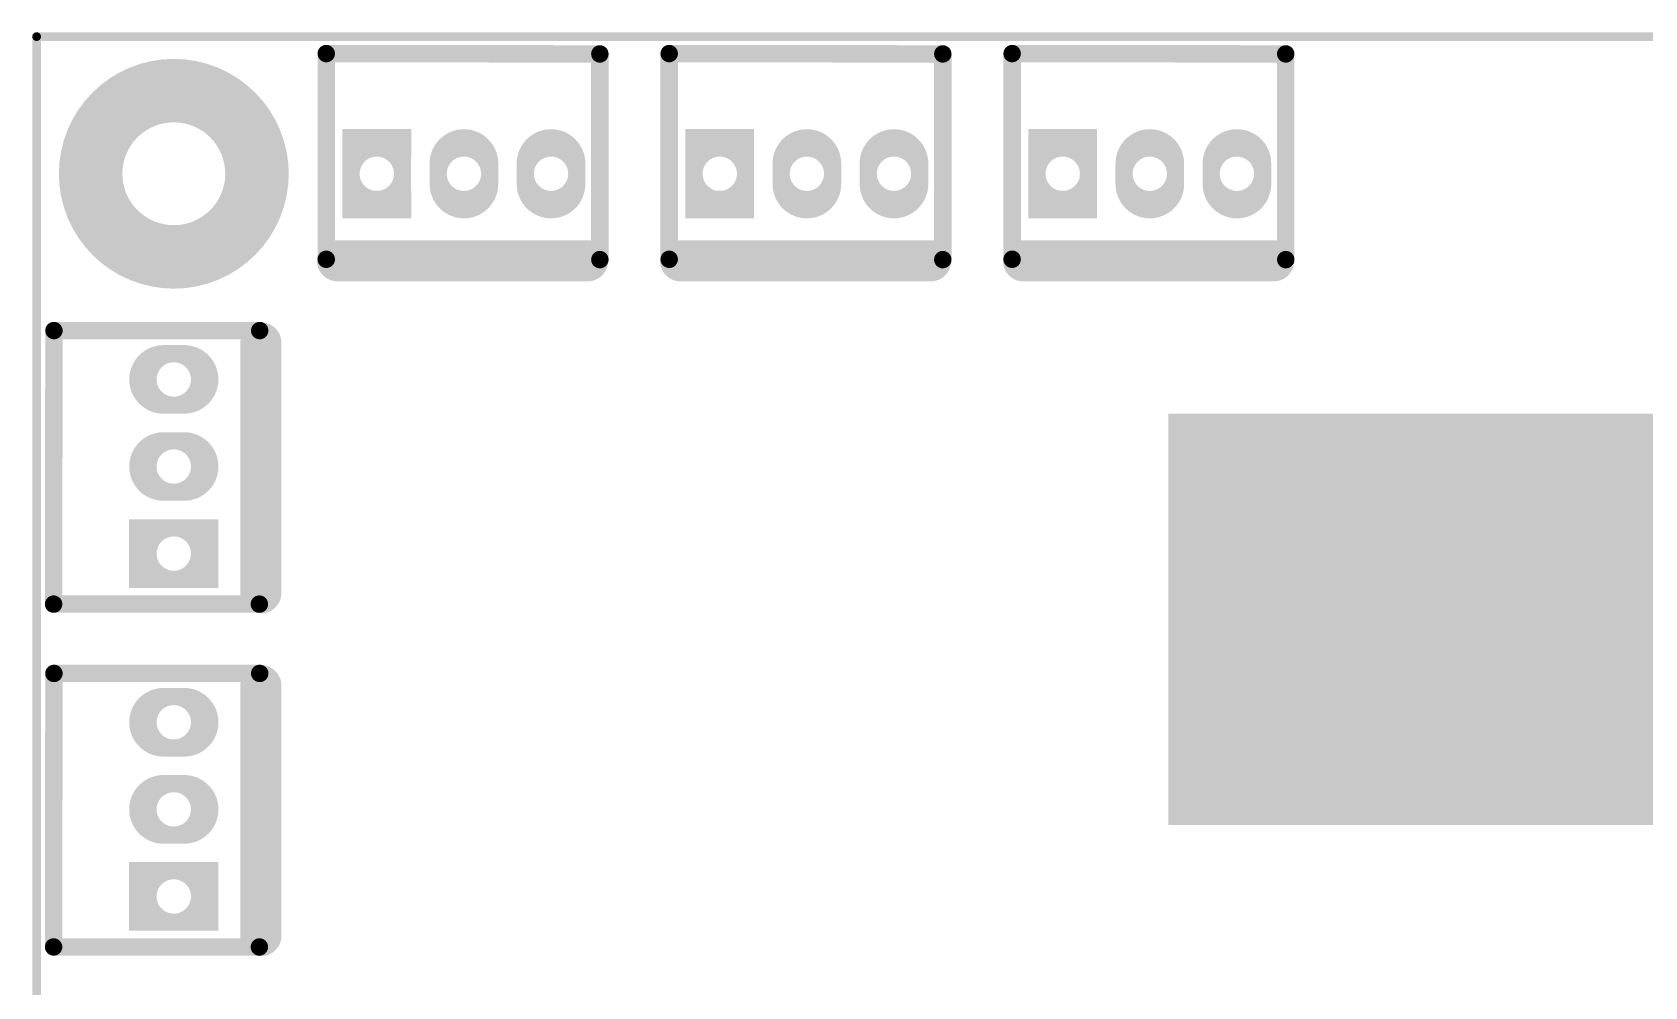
# Model space of a CAD drawing. Extents: x 19.7 to 23.29, y 14.25 to 18.12.
# Drawn here: x 19.696 to 21.547, y 17.027 to 18.123 of the extents above; entities that cross this region are included whole.
import ezdxf

# ---------------------------------------------------------------- set-up
doc = ezdxf.new("R2010")
doc.units = 0
doc.header["$MEASUREMENT"] = 0
for name, color, linetype in [('BOTTOMSOLDER', 6, 'CONTINUOUS'), ('KEEPOUTLAYER', 6, 'CONTINUOUS'), ('MULTILAYER', 9, 'CONTINUOUS'), ('TOPOVERLAY', 2, 'CONTINUOUS'), ('TOPSOLDER', 216, 'CONTINUOUS')]:
    doc.layers.add(name, color=color, linetype=linetype)

msp = doc.modelspace()

# ---------------------------------------------------------------- linework, layer by layer
at = {"layer": 'BOTTOMSOLDER'}
for points, const_width in [([(19.7628, 17.9606, 1), (19.9538, 17.9606, 1)], 0.0729), ([(20.0618, 17.9606, 1), (20.1209, 17.9606, 1)], 0.0197), ([(20.1618, 17.9606, 1), (20.2209, 17.9606, 1)], 0.0197), ([(20.2618, 17.9606, 1), (20.3209, 17.9606, 1)], 0.0197), ([(20.4555, 17.9606, 1), (20.5146, 17.9606, 1)], 0.0197), ([(20.5555, 17.9606, 1), (20.6146, 17.9606, 1)], 0.0197), ([(20.6555, 17.9606, 1), (20.7146, 17.9606, 1)], 0.0197), ([(20.8492, 17.9606, 1), (20.9083, 17.9606, 1)], 0.0197), ([(20.9492, 17.9606, 1), (21.0083, 17.9606, 1)], 0.0197), ([(21.0492, 17.9606, 1), (21.1083, 17.9606, 1)], 0.0197), ([(19.8287, 17.7244, 1), (19.8878, 17.7244, 1)], 0.0197), ([(19.8287, 17.6244, 1), (19.8878, 17.6244, 1)], 0.0197), ([(19.8287, 17.5244, 1), (19.8878, 17.5244, 1)], 0.0197), ([(19.8287, 17.3307, 1), (19.8878, 17.3307, 1)], 0.0197), ([(19.8287, 17.2307, 1), (19.8878, 17.2307, 1)], 0.0197), ([(19.8287, 17.1307, 1), (19.8878, 17.1307, 1)], 0.0197)]:
    msp.add_lwpolyline(points, format="xyb", close=True, dxfattribs=dict(at, const_width=const_width))
for points, const_width in [([(20.1308, 17.9961), (20.0519, 17.9961)], 0.0316), ([(20.0618, 17.9094), (20.0618, 18.0119)], 0.0197), ([(20.1209, 17.9094), (20.1209, 18.0119)], 0.0197), ([(20.5245, 17.9961), (20.4456, 17.9961)], 0.0316), ([(20.4555, 17.9094), (20.4555, 18.0119)], 0.0197), ([(20.5146, 17.9094), (20.5146, 18.0119)], 0.0197), ([(20.9182, 17.9961), (20.8393, 17.9961)], 0.0316), ([(20.8492, 17.9094), (20.8492, 18.0119)], 0.0197), ([(20.9083, 17.9094), (20.9083, 18.0119)], 0.0197), ([(20.1618, 17.9724), (20.1618, 17.9488)], 0.0197), ([(20.2209, 17.9724), (20.2209, 17.9488)], 0.0197), ([(20.2618, 17.9724), (20.2618, 17.9488)], 0.0197), ([(20.3209, 17.9724), (20.3209, 17.9488)], 0.0197), ([(20.5555, 17.9724), (20.5555, 17.9488)], 0.0197), ([(20.6146, 17.9724), (20.6146, 17.9488)], 0.0197), ([(20.6555, 17.9724), (20.6555, 17.9488)], 0.0197), ([(20.7146, 17.9724), (20.7146, 17.9488)], 0.0197), ([(20.9492, 17.9724), (20.9492, 17.9488)], 0.0197), ([(21.0083, 17.9724), (21.0083, 17.9488)], 0.0197), ([(21.0492, 17.9724), (21.0492, 17.9488)], 0.0197), ([(21.1083, 17.9724), (21.1083, 17.9488)], 0.0197), ([(20.1308, 17.9252), (20.0519, 17.9252)], 0.0316), ([(20.5245, 17.9252), (20.4456, 17.9252)], 0.0316), ([(20.9182, 17.9252), (20.8393, 17.9252)], 0.0316), ([(19.8465, 17.754), (19.8701, 17.754)], 0.0197), ([(19.8465, 17.6949), (19.8701, 17.6949)], 0.0197), ([(19.8465, 17.654), (19.8701, 17.654)], 0.0197), ([(19.8465, 17.5949), (19.8701, 17.5949)], 0.0197), ([(19.8228, 17.5638), (19.8228, 17.485)], 0.0316), ([(19.8937, 17.5638), (19.8937, 17.485)], 0.0316), ([(19.9095, 17.554), (19.807, 17.554)], 0.0197), ([(19.9095, 17.4949), (19.807, 17.4949)], 0.0197), ([(19.8465, 17.3603), (19.8701, 17.3603)], 0.0197), ([(19.8465, 17.3011), (19.8701, 17.3011)], 0.0197), ([(19.8465, 17.2603), (19.8701, 17.2603)], 0.0197), ([(19.8465, 17.2011), (19.8701, 17.2011)], 0.0197), ([(19.8228, 17.1701), (19.8228, 17.0913)], 0.0316), ([(19.8937, 17.1701), (19.8937, 17.0913)], 0.0316), ([(19.9095, 17.1603), (19.807, 17.1603)], 0.0197), ([(19.9095, 17.1011), (19.807, 17.1011)], 0.0197)]:
    msp.add_lwpolyline(points, dxfattribs=dict(at, const_width=const_width))
at = {"layer": 'BOTTOMSOLDER', "const_width": 0.0197}
for points in [[(20.1618, 17.9724, -1), (20.2209, 17.9724)], [(20.2618, 17.9724, -1), (20.3209, 17.9724)], [(20.5555, 17.9724, -1), (20.6146, 17.9724)], [(20.6555, 17.9724, -1), (20.7146, 17.9724)], [(20.9492, 17.9724, -1), (21.0083, 17.9724)], [(21.0492, 17.9724, -1), (21.1083, 17.9724)], [(20.2209, 17.9488, -1), (20.1618, 17.9488)], [(20.3209, 17.9488, -1), (20.2618, 17.9488)], [(20.6146, 17.9488, -1), (20.5555, 17.9488)], [(20.7146, 17.9488, -1), (20.6555, 17.9488)], [(21.0083, 17.9488, -1), (20.9492, 17.9488)], [(21.1083, 17.9488, -1), (21.0492, 17.9488)], [(19.8465, 17.6949, -1), (19.8465, 17.754)], [(19.8701, 17.754, -1), (19.8701, 17.6949)], [(19.8465, 17.5949, -1), (19.8465, 17.654)], [(19.8701, 17.654, -1), (19.8701, 17.5949)], [(19.8465, 17.3011, -1), (19.8465, 17.3603)], [(19.8701, 17.3603, -1), (19.8701, 17.3011)], [(19.8465, 17.2011, -1), (19.8465, 17.2603)], [(19.8701, 17.2603, -1), (19.8701, 17.2011)]]:
    msp.add_lwpolyline(points, format="xyb", dxfattribs=at)
at = {"layer": 'BOTTOMSOLDER'}
msp.add_solid([(21, 17.2126), (21.5866, 17.2126), (21, 17.685), (21.5866, 17.685)], dxfattribs=at)
at = {"layer": 'KEEPOUTLAYER', "const_width": 0.01}
for points in [[(19.7008, 18.1181), (23.2835, 18.1181)], [(19.7008, 14.2598), (19.7008, 18.1181)]]:
    msp.add_lwpolyline(points, dxfattribs=at)
at = {"layer": 'KEEPOUTLAYER', "const_width": 0.005}
msp.add_lwpolyline([(19.6983, 18.1181, 1), (19.7033, 18.1181, 1)], format="xyb", close=True, dxfattribs=at)
msp.add_lwpolyline([(19.6983, 18.1181, 1), (19.7033, 18.1181, 1)], format="xyb", close=True, dxfattribs=at)
at = {"layer": 'MULTILAYER'}
for points, const_width in [([(19.7648, 17.9606, 1), (19.9518, 17.9606, 1)], 0.0689), ([(20.0638, 17.9606, 1), (20.1189, 17.9606, 1)], 0.0157), ([(20.1638, 17.9606, 1), (20.2189, 17.9606, 1)], 0.0157), ([(20.2638, 17.9606, 1), (20.3189, 17.9606, 1)], 0.0157), ([(20.4575, 17.9606, 1), (20.5126, 17.9606, 1)], 0.0157), ([(20.5575, 17.9606, 1), (20.6126, 17.9606, 1)], 0.0157), ([(20.6575, 17.9606, 1), (20.7126, 17.9606, 1)], 0.0157), ([(20.8512, 17.9606, 1), (20.9063, 17.9606, 1)], 0.0157), ([(20.9512, 17.9606, 1), (21.0063, 17.9606, 1)], 0.0157), ([(21.0512, 17.9606, 1), (21.1063, 17.9606, 1)], 0.0157), ([(19.8307, 17.7244, 1), (19.8858, 17.7244, 1)], 0.0157), ([(19.8307, 17.6244, 1), (19.8858, 17.6244, 1)], 0.0157), ([(19.8307, 17.5244, 1), (19.8858, 17.5244, 1)], 0.0157), ([(19.8307, 17.3307, 1), (19.8858, 17.3307, 1)], 0.0157), ([(19.8307, 17.2307, 1), (19.8858, 17.2307, 1)], 0.0157), ([(19.8307, 17.1307, 1), (19.8858, 17.1307, 1)], 0.0157)]:
    msp.add_lwpolyline(points, format="xyb", close=True, dxfattribs=dict(at, const_width=const_width))
for points, const_width in [([(20.0638, 17.9134), (20.0638, 18.0079)], 0.0157), ([(20.1189, 17.9134), (20.1189, 18.0079)], 0.0157), ([(20.4575, 17.9134), (20.4575, 18.0079)], 0.0157), ([(20.5126, 17.9134), (20.5126, 18.0079)], 0.0157), ([(20.8512, 17.9134), (20.8512, 18.0079)], 0.0157), ([(20.9063, 17.9134), (20.9063, 18.0079)], 0.0157), ([(20.1268, 17.9941), (20.0559, 17.9941)], 0.0276), ([(20.5205, 17.9941), (20.4496, 17.9941)], 0.0276), ([(20.9142, 17.9941), (20.8433, 17.9941)], 0.0276), ([(20.1638, 17.9724), (20.1638, 17.9488)], 0.0157), ([(20.2189, 17.9724), (20.2189, 17.9488)], 0.0157), ([(20.2638, 17.9724), (20.2638, 17.9488)], 0.0157), ([(20.3189, 17.9724), (20.3189, 17.9488)], 0.0157), ([(20.5575, 17.9724), (20.5575, 17.9488)], 0.0157), ([(20.6126, 17.9724), (20.6126, 17.9488)], 0.0157), ([(20.6575, 17.9724), (20.6575, 17.9488)], 0.0157), ([(20.7126, 17.9724), (20.7126, 17.9488)], 0.0157), ([(20.9512, 17.9724), (20.9512, 17.9488)], 0.0157), ([(21.0063, 17.9724), (21.0063, 17.9488)], 0.0157), ([(21.0512, 17.9724), (21.0512, 17.9488)], 0.0157), ([(21.1063, 17.9724), (21.1063, 17.9488)], 0.0157), ([(20.1268, 17.9272), (20.0559, 17.9272)], 0.0276), ([(20.5205, 17.9272), (20.4496, 17.9272)], 0.0276), ([(20.9142, 17.9272), (20.8433, 17.9272)], 0.0276), ([(19.8465, 17.752), (19.8701, 17.752)], 0.0157), ([(19.8465, 17.6969), (19.8701, 17.6969)], 0.0157), ([(19.8465, 17.652), (19.8701, 17.652)], 0.0157), ([(19.8465, 17.5969), (19.8701, 17.5969)], 0.0157), ([(19.8248, 17.5598), (19.8248, 17.489)], 0.0276), ([(19.8917, 17.5598), (19.8917, 17.489)], 0.0276), ([(19.9055, 17.552), (19.811, 17.552)], 0.0157), ([(19.9055, 17.4969), (19.811, 17.4969)], 0.0157), ([(19.8465, 17.3583), (19.8701, 17.3583)], 0.0157), ([(19.8465, 17.3031), (19.8701, 17.3031)], 0.0157), ([(19.8465, 17.2583), (19.8701, 17.2583)], 0.0157), ([(19.8465, 17.2031), (19.8701, 17.2031)], 0.0157), ([(19.8248, 17.1661), (19.8248, 17.0953)], 0.0276), ([(19.8917, 17.1661), (19.8917, 17.0953)], 0.0276), ([(19.9055, 17.1583), (19.811, 17.1583)], 0.0157), ([(19.9055, 17.1031), (19.811, 17.1031)], 0.0157)]:
    msp.add_lwpolyline(points, dxfattribs=dict(at, const_width=const_width))
at = {"layer": 'MULTILAYER', "const_width": 0.0157}
for points in [[(20.1638, 17.9724, -1), (20.2189, 17.9724)], [(20.2638, 17.9724, -1), (20.3189, 17.9724)], [(20.5575, 17.9724, -1), (20.6126, 17.9724)], [(20.6575, 17.9724, -1), (20.7126, 17.9724)], [(20.9512, 17.9724, -1), (21.0063, 17.9724)], [(21.0512, 17.9724, -1), (21.1063, 17.9724)], [(20.2189, 17.9488, -1), (20.1638, 17.9488)], [(20.3189, 17.9488, -1), (20.2638, 17.9488)], [(20.6126, 17.9488, -1), (20.5575, 17.9488)], [(20.7126, 17.9488, -1), (20.6575, 17.9488)], [(21.0063, 17.9488, -1), (20.9512, 17.9488)], [(21.1063, 17.9488, -1), (21.0512, 17.9488)], [(19.8465, 17.6969, -1), (19.8465, 17.752)], [(19.8701, 17.752, -1), (19.8701, 17.6969)], [(19.8465, 17.5969, -1), (19.8465, 17.652)], [(19.8701, 17.652, -1), (19.8701, 17.5969)], [(19.8465, 17.3031, -1), (19.8465, 17.3583)], [(19.8701, 17.3583, -1), (19.8701, 17.3031)], [(19.8465, 17.2031, -1), (19.8465, 17.2583)], [(19.8701, 17.2583, -1), (19.8701, 17.2031)]]:
    msp.add_lwpolyline(points, format="xyb", dxfattribs=at)
at = {"layer": 'TOPOVERLAY'}
for points, const_width in [([(20.0333, 18.0986), (20.3474, 18.0982)], 0.02), ([(20.0333, 17.8624), (20.0333, 18.0986)], 0.02), ([(20.3474, 17.862), (20.3474, 18.0982)], 0.02), ([(20.427, 18.0986), (20.7411, 18.0982)], 0.02), ([(20.427, 17.8624), (20.427, 18.0986)], 0.02), ([(20.7411, 17.862), (20.7411, 18.0982)], 0.02), ([(20.8207, 18.0986), (21.1348, 18.0982)], 0.02), ([(20.8207, 17.8624), (20.8207, 18.0986)], 0.02), ([(21.1348, 17.862), (21.1348, 18.0982)], 0.02), ([(20.0463, 17.8606), (20.3333, 17.8606)], 0.0472), ([(20.44, 17.8606), (20.727, 17.8606)], 0.0472), ([(20.8337, 17.8606), (21.1207, 17.8606)], 0.0472), ([(19.7203, 17.4664), (19.7207, 17.7805)], 0.02), ([(19.7207, 17.7805), (19.9569, 17.7805)], 0.02), ([(19.9583, 17.4794), (19.9583, 17.7664)], 0.0472), ([(19.7203, 17.4664), (19.9565, 17.4664)], 0.02), ([(19.7203, 17.0727), (19.7207, 17.3868)], 0.02), ([(19.7207, 17.3868), (19.9569, 17.3868)], 0.02), ([(19.9583, 17.0857), (19.9583, 17.3727)], 0.0472), ([(19.7203, 17.0727), (19.9565, 17.0727)], 0.02)]:
    msp.add_lwpolyline(points, dxfattribs=dict(at, const_width=const_width))
for points, const_width in [([(20.0283, 18.0986, 1), (20.0383, 18.0986, 1)], 0.01), ([(20.0283, 18.0986, 1), (20.0383, 18.0986, 1)], 0.01), ([(20.3424, 18.0982, 1), (20.3524, 18.0982, 1)], 0.01), ([(20.3424, 18.0982, 1), (20.3524, 18.0982, 1)], 0.01), ([(20.422, 18.0986, 1), (20.432, 18.0986, 1)], 0.01), ([(20.422, 18.0986, 1), (20.432, 18.0986, 1)], 0.01), ([(20.7361, 18.0982, 1), (20.7461, 18.0982, 1)], 0.01), ([(20.7361, 18.0982, 1), (20.7461, 18.0982, 1)], 0.01), ([(20.8157, 18.0986, 1), (20.8257, 18.0986, 1)], 0.01), ([(20.8157, 18.0986, 1), (20.8257, 18.0986, 1)], 0.01), ([(21.1298, 18.0982, 1), (21.1398, 18.0982, 1)], 0.01), ([(21.1298, 18.0982, 1), (21.1398, 18.0982, 1)], 0.01), ([(20.0345, 17.8606, 1), (20.0581, 17.8606, 1)], 0.0236), ([(20.3215, 17.8606, 1), (20.3451, 17.8606, 1)], 0.0236), ([(20.4282, 17.8606, 1), (20.4519, 17.8606, 1)], 0.0236), ([(20.7152, 17.8606, 1), (20.7389, 17.8606, 1)], 0.0236), ([(20.8219, 17.8606, 1), (20.8456, 17.8606, 1)], 0.0236), ([(21.1089, 17.8606, 1), (21.1326, 17.8606, 1)], 0.0236), ([(20.0283, 17.8624, 1), (20.0383, 17.8624, 1)], 0.01), ([(20.3424, 17.862, 1), (20.3524, 17.862, 1)], 0.01), ([(20.422, 17.8624, 1), (20.432, 17.8624, 1)], 0.01), ([(20.7361, 17.862, 1), (20.7461, 17.862, 1)], 0.01), ([(20.8157, 17.8624, 1), (20.8257, 17.8624, 1)], 0.01), ([(21.1298, 17.862, 1), (21.1398, 17.862, 1)], 0.01), ([(19.7157, 17.7805, 1), (19.7257, 17.7805, 1)], 0.01), ([(19.7157, 17.7805, 1), (19.7257, 17.7805, 1)], 0.01), ([(19.9465, 17.7664, 1), (19.9701, 17.7664, 1)], 0.0236), ([(19.9519, 17.7805, 1), (19.9619, 17.7805, 1)], 0.01), ([(19.9465, 17.4794, 1), (19.9701, 17.4794, 1)], 0.0236), ([(19.7153, 17.4664, 1), (19.7253, 17.4664, 1)], 0.01), ([(19.7153, 17.4664, 1), (19.7253, 17.4664, 1)], 0.01), ([(19.9515, 17.4664, 1), (19.9615, 17.4664, 1)], 0.01), ([(19.7157, 17.3868, 1), (19.7257, 17.3868, 1)], 0.01), ([(19.7157, 17.3868, 1), (19.7257, 17.3868, 1)], 0.01), ([(19.9465, 17.3727, 1), (19.9701, 17.3727, 1)], 0.0236), ([(19.9519, 17.3868, 1), (19.9619, 17.3868, 1)], 0.01), ([(19.9465, 17.0857, 1), (19.9701, 17.0857, 1)], 0.0236), ([(19.7153, 17.0727, 1), (19.7253, 17.0727, 1)], 0.01), ([(19.7153, 17.0727, 1), (19.7253, 17.0727, 1)], 0.01), ([(19.9515, 17.0727, 1), (19.9615, 17.0727, 1)], 0.01)]:
    msp.add_lwpolyline(points, format="xyb", close=True, dxfattribs=dict(at, const_width=const_width))
at = {"layer": 'TOPSOLDER'}
for points, const_width in [([(19.7628, 17.9606, 1), (19.9538, 17.9606, 1)], 0.0729), ([(20.0618, 17.9606, 1), (20.1209, 17.9606, 1)], 0.0197), ([(20.1618, 17.9606, 1), (20.2209, 17.9606, 1)], 0.0197), ([(20.2618, 17.9606, 1), (20.3209, 17.9606, 1)], 0.0197), ([(20.4555, 17.9606, 1), (20.5146, 17.9606, 1)], 0.0197), ([(20.5555, 17.9606, 1), (20.6146, 17.9606, 1)], 0.0197), ([(20.6555, 17.9606, 1), (20.7146, 17.9606, 1)], 0.0197), ([(20.8492, 17.9606, 1), (20.9083, 17.9606, 1)], 0.0197), ([(20.9492, 17.9606, 1), (21.0083, 17.9606, 1)], 0.0197), ([(21.0492, 17.9606, 1), (21.1083, 17.9606, 1)], 0.0197), ([(19.8287, 17.7244, 1), (19.8878, 17.7244, 1)], 0.0197), ([(19.8287, 17.6244, 1), (19.8878, 17.6244, 1)], 0.0197), ([(19.8287, 17.5244, 1), (19.8878, 17.5244, 1)], 0.0197), ([(19.8287, 17.3307, 1), (19.8878, 17.3307, 1)], 0.0197), ([(19.8287, 17.2307, 1), (19.8878, 17.2307, 1)], 0.0197), ([(19.8287, 17.1307, 1), (19.8878, 17.1307, 1)], 0.0197)]:
    msp.add_lwpolyline(points, format="xyb", close=True, dxfattribs=dict(at, const_width=const_width))
for points, const_width in [([(20.1308, 17.9961), (20.0519, 17.9961)], 0.0316), ([(20.0618, 17.9094), (20.0618, 18.0119)], 0.0197), ([(20.1209, 17.9094), (20.1209, 18.0119)], 0.0197), ([(20.5245, 17.9961), (20.4456, 17.9961)], 0.0316), ([(20.4555, 17.9094), (20.4555, 18.0119)], 0.0197), ([(20.5146, 17.9094), (20.5146, 18.0119)], 0.0197), ([(20.9182, 17.9961), (20.8393, 17.9961)], 0.0316), ([(20.8492, 17.9094), (20.8492, 18.0119)], 0.0197), ([(20.9083, 17.9094), (20.9083, 18.0119)], 0.0197), ([(20.1618, 17.9724), (20.1618, 17.9488)], 0.0197), ([(20.2209, 17.9724), (20.2209, 17.9488)], 0.0197), ([(20.2618, 17.9724), (20.2618, 17.9488)], 0.0197), ([(20.3209, 17.9724), (20.3209, 17.9488)], 0.0197), ([(20.5555, 17.9724), (20.5555, 17.9488)], 0.0197), ([(20.6146, 17.9724), (20.6146, 17.9488)], 0.0197), ([(20.6555, 17.9724), (20.6555, 17.9488)], 0.0197), ([(20.7146, 17.9724), (20.7146, 17.9488)], 0.0197), ([(20.9492, 17.9724), (20.9492, 17.9488)], 0.0197), ([(21.0083, 17.9724), (21.0083, 17.9488)], 0.0197), ([(21.0492, 17.9724), (21.0492, 17.9488)], 0.0197), ([(21.1083, 17.9724), (21.1083, 17.9488)], 0.0197), ([(20.1308, 17.9252), (20.0519, 17.9252)], 0.0316), ([(20.5245, 17.9252), (20.4456, 17.9252)], 0.0316), ([(20.9182, 17.9252), (20.8393, 17.9252)], 0.0316), ([(19.8465, 17.754), (19.8701, 17.754)], 0.0197), ([(19.8465, 17.6949), (19.8701, 17.6949)], 0.0197), ([(19.8465, 17.654), (19.8701, 17.654)], 0.0197), ([(19.8465, 17.5949), (19.8701, 17.5949)], 0.0197), ([(19.8228, 17.5638), (19.8228, 17.485)], 0.0316), ([(19.8937, 17.5638), (19.8937, 17.485)], 0.0316), ([(19.9095, 17.554), (19.807, 17.554)], 0.0197), ([(19.9095, 17.4949), (19.807, 17.4949)], 0.0197), ([(19.8465, 17.3603), (19.8701, 17.3603)], 0.0197), ([(19.8465, 17.3011), (19.8701, 17.3011)], 0.0197), ([(19.8465, 17.2603), (19.8701, 17.2603)], 0.0197), ([(19.8465, 17.2011), (19.8701, 17.2011)], 0.0197), ([(19.8228, 17.1701), (19.8228, 17.0913)], 0.0316), ([(19.8937, 17.1701), (19.8937, 17.0913)], 0.0316), ([(19.9095, 17.1603), (19.807, 17.1603)], 0.0197), ([(19.9095, 17.1011), (19.807, 17.1011)], 0.0197)]:
    msp.add_lwpolyline(points, dxfattribs=dict(at, const_width=const_width))
at = {"layer": 'TOPSOLDER', "const_width": 0.0197}
for points in [[(20.1618, 17.9724, -1), (20.2209, 17.9724)], [(20.2618, 17.9724, -1), (20.3209, 17.9724)], [(20.5555, 17.9724, -1), (20.6146, 17.9724)], [(20.6555, 17.9724, -1), (20.7146, 17.9724)], [(20.9492, 17.9724, -1), (21.0083, 17.9724)], [(21.0492, 17.9724, -1), (21.1083, 17.9724)], [(20.2209, 17.9488, -1), (20.1618, 17.9488)], [(20.3209, 17.9488, -1), (20.2618, 17.9488)], [(20.6146, 17.9488, -1), (20.5555, 17.9488)], [(20.7146, 17.9488, -1), (20.6555, 17.9488)], [(21.0083, 17.9488, -1), (20.9492, 17.9488)], [(21.1083, 17.9488, -1), (21.0492, 17.9488)], [(19.8465, 17.6949, -1), (19.8465, 17.754)], [(19.8701, 17.754, -1), (19.8701, 17.6949)], [(19.8465, 17.5949, -1), (19.8465, 17.654)], [(19.8701, 17.654, -1), (19.8701, 17.5949)], [(19.8465, 17.3011, -1), (19.8465, 17.3603)], [(19.8701, 17.3603, -1), (19.8701, 17.3011)], [(19.8465, 17.2011, -1), (19.8465, 17.2603)], [(19.8701, 17.2603, -1), (19.8701, 17.2011)]]:
    msp.add_lwpolyline(points, format="xyb", dxfattribs=at)

doc.saveas('drawing.dxf')
